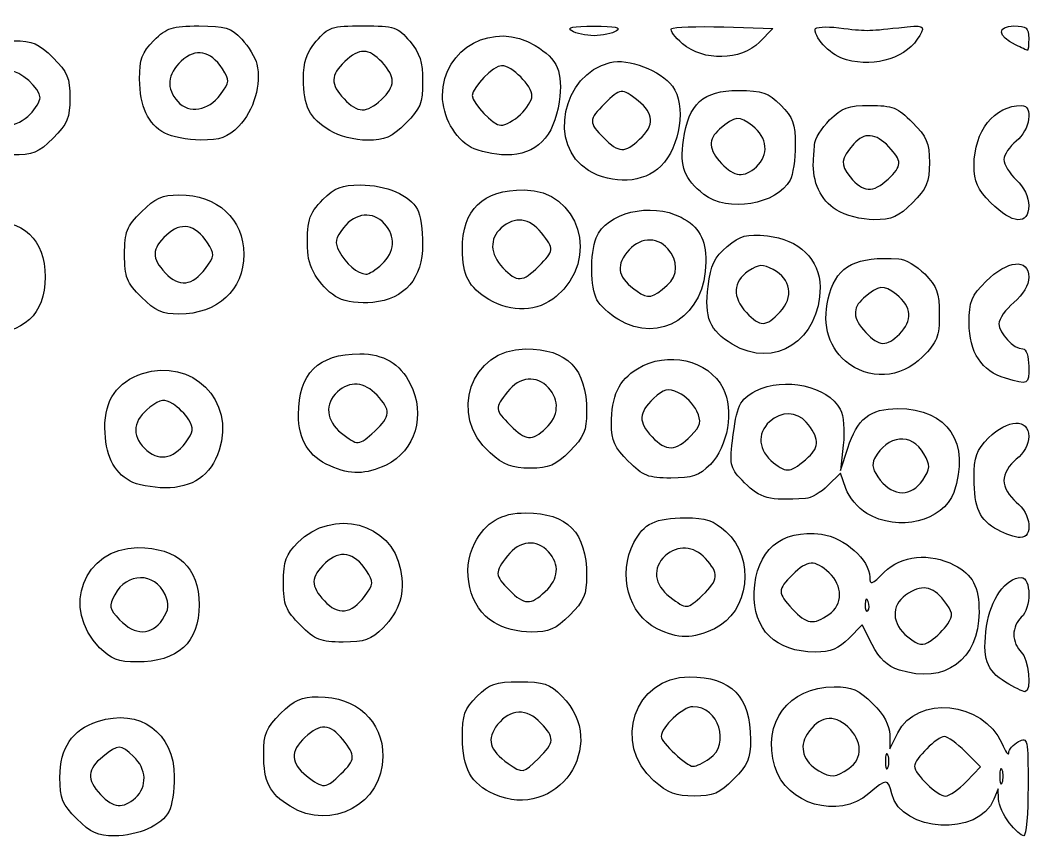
# Model space of a CAD drawing. Extents: x -1 to 2559, y 1 to 1442.
# Drawn here: x 2286.8 to 2558.8, y 1222.4 to 1441.5 of the extents above; entities that cross this region are included whole.
import ezdxf

# ---------------------------------------------------------------- set-up
doc = ezdxf.new("R2010")
doc.units = 0
doc.layers.get('0').update_dxf_attribs({"linetype": 'CONTINUOUS'})
doc.layers.add('IMAGE', color=7, linetype='CONTINUOUS')

# ---------------------------------------------------------------- blocks, each defined once
blk = doc.blocks.new('wave')
at = {"layer": 'IMAGE', "color": 7}
for points in [[(1531.9, -171.28), (1531.9, -171.28)], [(1561.64, -174.73), (1561.64, -174.73)], [(1650.97, -175.02), (1650.97, -175.02)], [(1605.62, -179.05), (1605.62, -179.05)], [(1437.63, -188.36), (1437.63, -188.36)], [(1480.81, -189.72), (1480.81, -189.72)], [(1386.51, -193.7), (1386.51, -193.7)], [(1518.14, -193.72), (1518.14, -193.72)], [(1466.98, -198.02), (1466.98, -198.02)], [(1422.71, -198.76), (1422.71, -198.76)], [(1550.14, -200.38), (1550.14, -200.38)], [(1504.91, -202.53), (1504.91, -202.53)], [(1536.37, -208.71), (1536.37, -208.71)], [(1581.46, -207.74), (1581.46, -207.74)], [(1616.81, -211.05), (1616.81, -211.05)], [(1567.4, -215.18), (1567.4, -215.18)], [(1644.43, -217.42), (1644.43, -217.42)], [(1602.86, -219.28), (1602.86, -219.28)], [(1480.98, -233.9), (1480.98, -233.9)], [(1433.63, -235.03), (1433.63, -235.03)], [(1523.05, -234.43), (1523.05, -234.43)], [(1557.56, -239.54), (1557.56, -239.54)], [(1416.43, -242.75), (1416.43, -242.75)], [(1469.36, -243), (1469.36, -243)], [(1509.65, -243.35), (1509.65, -243.35)], [(1587.83, -246.69), (1587.83, -246.69)], [(1544.31, -248.68), (1544.31, -248.68)], [(1619.9, -252.62), (1619.9, -252.62)], [(1574.98, -255.35), (1574.98, -255.35)], [(1605.38, -259.87), (1605.38, -259.87)], [(1648.31, -264.48), (1648.31, -264.48)], [(1479.04, -278.68), (1479.04, -278.68)], [(1524.98, -277.9), (1524.98, -277.9)], [(1563.88, -279.96), (1563.88, -279.96)], [(1428.22, -281.8), (1428.22, -281.8)], [(1509.98, -284.51), (1509.98, -284.51)], [(1467.07, -288.03), (1467.07, -288.03)], [(1547.1, -286.75), (1547.1, -286.75)], [(1595.47, -285.61), (1595.47, -285.61)], [(1413.38, -292.09), (1413.38, -292.09)], [(1626.12, -291.8), (1626.12, -291.8)], [(1611.07, -300.74), (1611.07, -300.74)], [(1646.26, -305.2), (1646.26, -305.2)], [(1476.3, -323.03), (1476.3, -323.03)], [(1524.81, -321.72), (1524.81, -321.72)], [(1567.04, -322.68), (1567.04, -322.68)], [(1422.05, -329.23), (1422.05, -329.23)], [(1459.1, -330.75), (1459.1, -330.75)], [(1511.07, -330.07), (1511.07, -330.07)], [(1554.83, -331.72), (1554.83, -331.72)], [(1632.82, -330.39), (1632.82, -330.39)], [(1405.2, -336.79), (1405.2, -336.79)], [(1619.87, -342.78), (1619.87, -342.78)], [(1523.05, -366.43), (1523.05, -366.43)], [(1568.93, -366.54), (1568.93, -366.54)], [(1616.78, -365.62), (1616.78, -365.62)], [(1606.27, -369.21), (1606.27, -369.21)], [(1647.45, -369.62), (1647.45, -369.62)], [(1469.96, -370.68), (1469.96, -370.68)], [(1553.98, -372.51), (1553.98, -372.51)], [(1637.82, -372.69), (1637.82, -372.69)], [(1414.79, -377.08), (1414.79, -377.08)], [(1511.07, -376.1), (1511.07, -376.1)], [(1456.31, -379.35), (1456.31, -379.35)], [(1399.1, -382.75), (1399.1, -382.75)]]:
    blk.add_lwpolyline(points, close=True, dxfattribs=at)
for points in [[(1572.72, -170.23), (1585.9, -170.62), (1582.29, -174.28)], [(1604.8, -282.47), (1604.07, -289.28), (1605.97, -283.28)], [(1605.47, -294.07), (1604.03, -289.94), (1600.69, -293.28)], [(1611.47, -324.37), (1611.47, -324.37)], [(1600.94, -327.87), (1600.93, -327.87)], [(1612.56, -335.95), (1609.9, -330.62), (1606.31, -334.28)], [(1648.35, -346.04), (1648.35, -346.04)], [(1617.26, -360.15), (1617.29, -363.95), (1619.4, -359.67)], [(1637.82, -372.69), (1641.59, -368.77), (1637.51, -364.69)], [(1646.48, -377.44), (1646.39, -374.62), (1645.24, -377.47)], [(1649.33, -383.77), (1649.33, -383.77)]]:
    blk.add_lwpolyline(points, dxfattribs=at)
for points in [[(1497.23, -188.62), (1497.23, -175.85), (1511.02, -168.43), (1522.14, -175.22)], [(1419.79, -173.85), (1423.25, -170.39), (1424.61, -169.95), (1431.86, -169.95)], [(1431.86, -169.95), (1439, -169.95), (1440.44, -170.4), (1443.33, -173.51)], [(1463.35, -174.05), (1466.58, -170.21), (1467.38, -169.95), (1475.9, -169.95)], [(1475.9, -169.95), (1484.42, -169.95), (1485.21, -170.21), (1488.44, -174.05)], [(1531.9, -171.28), (1530.48, -170.37), (1532.25, -169.99), (1537.9, -169.99)], [(1537.9, -172.57), (1535.7, -172.57), (1533, -171.99), (1531.9, -171.28)], [(1537.9, -169.99), (1543.55, -169.99), (1545.31, -170.37), (1543.9, -171.28)], [(1543.9, -171.28), (1542.8, -171.99), (1540.1, -172.57), (1537.9, -172.57)], [(1561.64, -174.73), (1559.58, -172.96), (1558.27, -171.14), (1558.72, -170.68)], [(1558.72, -170.68), (1559.18, -170.22), (1565.48, -170.02), (1572.72, -170.23)], [(1597.23, -170.85), (1597.23, -170.21), (1600.08, -170.02), (1603.56, -170.45)], [(1605.62, -179.05), (1601.69, -177.99), (1597.23, -173.64), (1597.23, -170.85)], [(1603.56, -170.45), (1611.2, -171.37), (1610.82, -171.37), (1619.68, -170.43)], [(1619.68, -170.43), (1626.6, -169.7), (1626.76, -169.76), (1625.3, -172.48)], [(1650.97, -175.02), (1646.22, -172.73), (1646.02, -169.95), (1650.61, -169.95)], [(1650.61, -169.95), (1653.94, -169.95), (1654.56, -170.48), (1654.56, -173.28)], [(1382.09, -173.95), (1387.22, -173.95), (1388.87, -174.65), (1392.7, -178.48)], [(1415.94, -184.18), (1415.9, -178.81), (1416.54, -177.1), (1419.79, -173.85)], [(1443.33, -173.51), (1445.14, -175.47), (1446.98, -178.48), (1447.41, -180.19)], [(1459.9, -184.14), (1459.9, -179.65), (1460.76, -177.13), (1463.35, -174.05)], [(1488.44, -174.05), (1491.16, -177.27), (1491.9, -179.59), (1491.9, -184.85)], [(1625.3, -172.48), (1622.15, -178.37), (1613.65, -181.21), (1605.62, -179.05)], [(1654.56, -173.28), (1654.56, -175.12), (1654.41, -176.58), (1654.23, -176.53)], [(1438.14, -181.46), (1434.9, -176.52), (1430.96, -175.78), (1427.12, -179.39)], [(1481, -179.7), (1477.38, -175.85), (1474.93, -175.81), (1470.98, -179.51)], [(1522.14, -175.22), (1528.19, -178.9), (1529.62, -182.29), (1528.51, -190.33)], [(1582.29, -174.28), (1577.35, -179.3), (1567.21, -179.52), (1561.64, -174.73)], [(1654.23, -176.53), (1654.05, -176.48), (1652.58, -175.8), (1650.97, -175.02)], [(1392.7, -178.48), (1396.57, -182.35), (1397.23, -183.93), (1397.23, -189.28)], [(1427.12, -179.39), (1423.34, -182.94), (1423, -186.75), (1426.16, -190.24)], [(1470.98, -179.51), (1467.14, -183.13), (1467.09, -185.59), (1470.8, -189.53)], [(1542.21, -179.75), (1547.04, -178.54), (1555.77, -181.87), (1558.92, -186.13)], [(1389.23, -189.28), (1389.23, -186.67), (1383.9, -181.95), (1380.95, -181.95)], [(1437.63, -188.36), (1440.14, -184.99), (1440.17, -184.56), (1438.14, -181.46)], [(1447.41, -180.19), (1448.72, -185.42), (1446.57, -192.82), (1442.57, -196.82)], [(1480.81, -189.72), (1484.66, -186.1), (1484.7, -183.65), (1481, -179.7)], [(1513.09, -180.62), (1510.93, -180.62), (1505.23, -186.41), (1505.23, -188.62)], [(1521.23, -188.8), (1521.23, -185.98), (1515.9, -180.62), (1513.09, -180.62)], [(1536.37, -208.71), (1525.42, -202.04), (1529.26, -183), (1542.21, -179.75)], [(1422.71, -198.76), (1418.16, -196.23), (1416, -191.58), (1415.94, -184.18)], [(1466.98, -198.02), (1461.51, -194.68), (1459.9, -191.52), (1459.9, -184.14)], [(1491.9, -184.85), (1491.9, -190.69), (1491.32, -192.13), (1487.36, -196.08)], [(1549.72, -190.05), (1545.26, -186.54), (1544.98, -186.57), (1540.75, -190.8)], [(1558.92, -186.13), (1562.67, -191.19), (1561.06, -202.32), (1555.84, -207.55)], [(1561.9, -200.57), (1563.24, -190.83), (1567.16, -187.28), (1576.6, -187.28)], [(1576.6, -187.28), (1583.11, -187.28), (1584.62, -187.8), (1588, -191.18)], [(1386.51, -193.7), (1388.01, -192.09), (1389.23, -190.11), (1389.23, -189.28)], [(1397.23, -189.28), (1397.23, -194.63), (1396.57, -196.21), (1392.7, -200.08)], [(1426.16, -190.24), (1429.22, -193.62), (1434.35, -192.78), (1437.63, -188.36)], [(1470.8, -189.53), (1474.41, -193.38), (1476.87, -193.42), (1480.81, -189.72)], [(1504.91, -202.53), (1500.5, -200.13), (1497.23, -194.22), (1497.23, -188.62)], [(1505.23, -188.62), (1505.23, -190.73), (1510.88, -196.62), (1512.91, -196.62)], [(1528.51, -190.33), (1527.22, -199.72), (1522.32, -204.64), (1514.33, -204.56)], [(1518.14, -193.72), (1519.84, -192.12), (1521.23, -189.91), (1521.23, -188.8)], [(1550.14, -200.38), (1554.18, -196.6), (1554.05, -193.45), (1549.72, -190.05)], [(1540.75, -190.8), (1536.42, -195.13), (1536.4, -195.9), (1540.5, -200.01)], [(1588, -191.18), (1591.3, -194.48), (1591.9, -196.13), (1591.9, -201.93)], [(1601.13, -195.18), (1604.43, -191.88), (1606.08, -191.28), (1611.93, -191.28)], [(1611.93, -191.28), (1618, -191.28), (1619.38, -191.83), (1623.36, -195.82)], [(1639.9, -207.35), (1639.9, -198.19), (1645.37, -191.28), (1652.63, -191.28)], [(1652.63, -191.28), (1655.91, -191.28), (1654.93, -197.94), (1651.23, -200.85)], [(1380.59, -196.62), (1382.35, -196.62), (1385.02, -195.3), (1386.51, -193.7)], [(1512.91, -196.62), (1514.09, -196.62), (1516.45, -195.31), (1518.14, -193.72)], [(1580.41, -196.73), (1576.88, -193.95), (1575.78, -194.07), (1571.56, -197.69)], [(1597.06, -201.85), (1597.16, -200.32), (1598.98, -197.32), (1601.13, -195.18)], [(1623.36, -195.82), (1627.23, -199.69), (1627.9, -201.27), (1627.9, -206.62)], [(1442.57, -196.82), (1439.42, -199.96), (1437.67, -200.61), (1432.33, -200.57)], [(1477.03, -200.61), (1473.64, -200.61), (1469.46, -199.53), (1466.98, -198.02)], [(1487.36, -196.08), (1483.59, -199.85), (1481.85, -200.61), (1477.03, -200.61)], [(1571.56, -197.69), (1568.45, -200.36), (1568.62, -203.13), (1572.13, -206.86)], [(1581.46, -207.74), (1584.93, -204.6), (1584.48, -199.94), (1580.41, -196.73)], [(1617, -202.37), (1613.54, -198.69), (1610.37, -198.43), (1607.64, -201.62)], [(1392.7, -200.08), (1388.77, -204.01), (1387.3, -204.61), (1381.7, -204.57)], [(1432.33, -200.57), (1428.79, -200.54), (1424.46, -199.73), (1422.71, -198.76)], [(1540.5, -200.01), (1544.53, -204.03), (1546.19, -204.1), (1550.14, -200.38)], [(1567.4, -215.18), (1562.1, -211.01), (1560.9, -207.84), (1561.9, -200.57)], [(1651.23, -200.85), (1649.4, -202.3), (1647.9, -204.53), (1647.9, -205.81)], [(1514.33, -204.56), (1511.16, -204.53), (1506.92, -203.62), (1504.91, -202.53)], [(1591.9, -201.93), (1591.9, -205.71), (1591.28, -209.95), (1590.52, -211.36)], [(1596.78, -206.28), (1596.84, -205.37), (1596.97, -203.37), (1597.06, -201.85)], [(1607.64, -201.62), (1604.02, -205.83), (1603.9, -206.93), (1606.68, -210.46)], [(1616.81, -211.05), (1620.63, -207.46), (1620.66, -206.26), (1617, -202.37)], [(1602.86, -219.28), (1598.81, -216.81), (1596.4, -211.65), (1596.78, -206.28)], [(1627.9, -206.62), (1627.9, -211.96), (1627.23, -213.55), (1623.36, -217.42)], [(1647.9, -205.81), (1647.9, -207.1), (1649.4, -209.56), (1651.23, -211.28)], [(1555.84, -207.55), (1551.24, -212.15), (1542.82, -212.65), (1536.37, -208.71)], [(1572.13, -206.86), (1575.56, -210.51), (1578.13, -210.76), (1581.46, -207.74)], [(1644.43, -217.42), (1640.73, -213.72), (1639.9, -211.86), (1639.9, -207.35)], [(1590.52, -211.36), (1587.03, -217.89), (1573.66, -220.1), (1567.4, -215.18)], [(1606.68, -210.46), (1610.02, -214.71), (1612.75, -214.87), (1616.81, -211.05)], [(1651.23, -211.28), (1653.26, -213.19), (1654.56, -215.89), (1654.56, -218.18)], [(1465.13, -216.51), (1468.31, -213.33), (1470.15, -212.62), (1475.19, -212.62)], [(1475.19, -212.62), (1482.1, -212.62), (1488.46, -215.35), (1490.52, -219.21)], [(1502.56, -229.97), (1502.56, -219.19), (1507.98, -213.95), (1519.11, -213.95)], [(1519.11, -213.95), (1533.98, -213.95), (1539.62, -232.55), (1527.77, -242.52)], [(1416.43, -219.82), (1420.13, -216.12), (1421.98, -215.28), (1426.5, -215.28)], [(1426.5, -215.28), (1436.84, -215.28), (1443.9, -221.77), (1443.9, -231.28)], [(1461.06, -230.62), (1460.65, -222.61), (1461.3, -220.34), (1465.13, -216.51)], [(1538.51, -226.77), (1541.06, -220.04), (1553.19, -217.12), (1561.26, -221.3)], [(1623.36, -217.42), (1619.59, -221.18), (1617.85, -221.95), (1613.03, -221.94)], [(1654.56, -218.18), (1654.56, -223.5), (1650.18, -223.17), (1644.43, -217.42)], [(1411.9, -231.28), (1411.9, -225.18), (1412.44, -223.81), (1416.43, -219.82)], [(1481.69, -223.05), (1478.56, -219.59), (1473.88, -220.03), (1470.69, -224.09)], [(1490.52, -219.21), (1491.28, -220.62), (1491.9, -224.8), (1491.9, -228.51)], [(1613.03, -221.94), (1609.59, -221.94), (1605.45, -220.86), (1602.86, -219.28)], [(1374.07, -221.95), (1384.88, -221.95), (1390.56, -227.23), (1390.56, -237.28)], [(1434.14, -228.13), (1430.9, -223.19), (1426.96, -222.45), (1423.12, -226.06)], [(1523.8, -225.46), (1520.64, -221.45), (1516.54, -220.95), (1513, -224.16)], [(1561.26, -221.3), (1566.09, -223.79), (1567.9, -227.05), (1567.9, -233.24)], [(1470.69, -224.09), (1468.44, -226.95), (1468.23, -228.08), (1469.48, -230.42)], [(1480.98, -233.9), (1484.45, -230.66), (1484.73, -226.41), (1481.69, -223.05)], [(1513, -224.16), (1509.75, -227.1), (1509.92, -231.1), (1513.46, -234.86)], [(1523.05, -234.43), (1527.28, -230.2), (1527.3, -229.92), (1523.8, -225.46)], [(1573.59, -229.18), (1577.21, -226.13), (1578.67, -225.75), (1584.42, -226.3)], [(1423.12, -226.06), (1419.12, -229.81), (1419.06, -232.22), (1422.85, -236.25)], [(1433.63, -235.03), (1436.14, -231.66), (1436.17, -231.23), (1434.14, -228.13)], [(1538.65, -243.44), (1536.88, -240.14), (1536.81, -231.23), (1538.51, -226.77)], [(1557.69, -229.72), (1554.56, -226.26), (1549.88, -226.7), (1546.69, -230.76)], [(1584.42, -226.3), (1592.81, -227.11), (1598.56, -232.68), (1598.56, -240.01)], [(1469.36, -243), (1464.83, -240.57), (1461.3, -235.3), (1461.06, -230.62)], [(1469.48, -230.42), (1471.19, -233.65), (1474.53, -236.51), (1476.65, -236.57)], [(1491.9, -228.51), (1491.9, -237.7), (1487.11, -243.28), (1478.52, -244.14)], [(1509.65, -243.35), (1504.26, -240.06), (1502.56, -236.86), (1502.56, -229.97)], [(1546.69, -230.76), (1543.63, -234.65), (1544.43, -237.63), (1549.46, -241.16)], [(1557.56, -239.54), (1560.5, -237.02), (1560.55, -232.88), (1557.69, -229.72)], [(1568.52, -239.83), (1569.24, -234.06), (1570.21, -232.03), (1573.59, -229.18)], [(1416.43, -242.75), (1412.44, -238.76), (1411.9, -237.39), (1411.9, -231.28)], [(1443.9, -231.28), (1443.9, -240.8), (1436.84, -247.28), (1426.5, -247.28)], [(1476.65, -236.57), (1477.42, -236.6), (1479.37, -235.39), (1480.98, -233.9)], [(1567.9, -233.24), (1567.9, -247.64), (1555.7, -255.63), (1544.31, -248.68)], [(1585.99, -235.33), (1583.16, -233.82), (1582.2, -233.88), (1579.29, -235.79)], [(1601.11, -241.82), (1603.4, -234.19), (1608.25, -231.74), (1619.67, -232.43)], [(1619.67, -232.43), (1621.37, -232.53), (1624.52, -234.37), (1626.67, -236.51)], [(1643.1, -238.48), (1648.82, -232.76), (1654.56, -232.2), (1654.56, -237.37)], [(1422.85, -236.25), (1426.5, -240.14), (1430.14, -239.72), (1433.63, -235.03)], [(1513.46, -234.86), (1517.18, -238.82), (1518.74, -238.75), (1523.05, -234.43)], [(1579.29, -235.79), (1575.12, -238.52), (1574.93, -242.75), (1578.8, -246.86)], [(1587.83, -246.69), (1591.58, -242.7), (1590.8, -237.91), (1585.99, -235.33)], [(1626.67, -236.51), (1629.97, -239.82), (1630.56, -241.46), (1630.56, -247.31)], [(1390.56, -237.28), (1390.56, -247.4), (1384.88, -252.62), (1373.86, -252.62)], [(1619.07, -242.06), (1615.54, -239.29), (1614.44, -239.41), (1610.23, -243.03)], [(1638.56, -249.64), (1638.56, -243.88), (1639.16, -242.42), (1643.1, -238.48)], [(1654.56, -237.37), (1654.56, -239.53), (1653.09, -242.03), (1650.56, -244.15)], [(1549.46, -241.16), (1552.41, -243.23), (1553.53, -243), (1557.56, -239.54)], [(1574.98, -255.35), (1568.9, -251.64), (1567.47, -248.21), (1568.52, -239.83)], [(1598.56, -240.01), (1598.56, -254.31), (1586.33, -262.27), (1574.98, -255.35)], [(1605.38, -259.87), (1600.49, -255.76), (1598.92, -249.12), (1601.11, -241.82)], [(1619.9, -252.62), (1623.53, -248.98), (1623.24, -245.35), (1619.07, -242.06)], [(1426.5, -247.28), (1421.98, -247.28), (1420.13, -246.45), (1416.43, -242.75)], [(1478.52, -244.14), (1475.06, -244.48), (1471.22, -244), (1469.36, -243)], [(1527.77, -242.52), (1522.78, -246.72), (1515.71, -247.04), (1509.65, -243.35)], [(1544.31, -248.68), (1541.98, -247.26), (1539.43, -244.9), (1538.65, -243.44)], [(1610.23, -243.03), (1607.12, -245.7), (1607.29, -248.46), (1610.8, -252.2)], [(1650.56, -244.15), (1648.36, -246), (1646.56, -248.57), (1646.56, -249.86)], [(1578.8, -246.86), (1582.47, -250.77), (1584.02, -250.74), (1587.83, -246.69)], [(1630.56, -247.31), (1630.56, -253.39), (1630.02, -254.76), (1626.03, -258.75)], [(1648.31, -264.48), (1641.93, -262.63), (1638.56, -257.51), (1638.56, -249.64)], [(1646.56, -249.86), (1646.56, -252.44), (1650.54, -256.62), (1653, -256.62)], [(1610.8, -252.2), (1614.35, -255.98), (1616.44, -256.08), (1619.9, -252.62)], [(1458.56, -274.25), (1458.56, -263.23), (1463.88, -257.95), (1475, -257.95)], [(1475, -257.95), (1481.47, -257.95), (1485.72, -260.46), (1488.57, -265.96)], [(1509.98, -284.51), (1498.63, -274.55), (1504.73, -256.62), (1519.48, -256.62)], [(1519.48, -256.62), (1530.77, -256.62), (1535.9, -261.88), (1535.9, -273.48)], [(1549.53, -261.95), (1557.62, -257.02), (1568.55, -259.52), (1572.53, -267.21)], [(1653, -256.62), (1653.9, -256.62), (1654.56, -258.61), (1654.56, -261.28)], [(1416.67, -263.25), (1429.96, -258.86), (1441.66, -270.53), (1437.28, -283.81)], [(1626.03, -258.75), (1620.09, -264.69), (1611.65, -265.15), (1605.38, -259.87)], [(1406.61, -277.8), (1406.55, -270.32), (1409.9, -265.48), (1416.67, -263.25)], [(1525.69, -267.05), (1522.54, -263.58), (1517.88, -264.03), (1514.66, -268.13)], [(1542.56, -276.84), (1542.56, -269.18), (1544.52, -265.01), (1549.53, -261.95)], [(1654.56, -261.28), (1654.56, -266.32), (1654.61, -266.3), (1648.31, -264.48)], [(1479.66, -269.04), (1476.25, -265.4), (1472.4, -265.08), (1469, -268.16)], [(1488.57, -265.96), (1492.84, -274.23), (1489.92, -284.05), (1482.09, -287.77)], [(1581.33, -267.9), (1588.9, -263.98), (1600.64, -266.53), (1604, -272.82)], [(1469, -268.16), (1465.52, -271.3), (1465.98, -275.96), (1470.08, -279.19)], [(1479.04, -278.68), (1483.32, -274.71), (1483.43, -273.04), (1479.66, -269.04)], [(1514.66, -268.13), (1511.16, -272.58), (1511.18, -272.87), (1515.41, -277.1)], [(1524.98, -277.9), (1528.45, -274.66), (1528.73, -270.41), (1525.69, -267.05)], [(1560.57, -268.38), (1557.67, -267.05), (1556.74, -267.27), (1553.88, -269.96)], [(1565.47, -273.28), (1564.63, -271.42), (1562.42, -269.22), (1560.57, -268.38)], [(1572.53, -267.21), (1575.49, -272.94), (1573.82, -282.9), (1569.11, -287.61)], [(1575.05, -281.32), (1576.18, -271.74), (1576.91, -270.18), (1581.33, -267.9)], [(1424.85, -271.36), (1422.63, -269.97), (1421.63, -270.12), (1418.71, -272.29)], [(1429.16, -275.66), (1428.25, -274.2), (1426.31, -272.27), (1424.85, -271.36)], [(1553.88, -269.96), (1549.8, -273.79), (1549.7, -276.2), (1553.46, -280.2)], [(1418.71, -272.29), (1414.22, -275.63), (1413.67, -279.72), (1417.23, -283.28)], [(1467.07, -288.03), (1461.32, -285.53), (1458.56, -281.06), (1458.56, -274.25)], [(1535.9, -273.48), (1535.9, -278.6), (1535.19, -280.25), (1531.36, -284.08)], [(1563.88, -279.96), (1566.57, -277.1), (1566.79, -276.18), (1565.47, -273.28)], [(1594.82, -276.28), (1592.3, -273.35), (1588.17, -273.29), (1585, -276.16)], [(1604, -272.82), (1604.89, -274.48), (1605.22, -278.48), (1604.8, -282.47)], [(1605.97, -283.28), (1608.46, -275.42), (1612.01, -272.62), (1619.44, -272.62)], [(1619.44, -272.62), (1632.85, -272.62), (1639.03, -281.9), (1634.42, -295.12)], [(1428.22, -281.8), (1430.39, -278.88), (1430.54, -277.88), (1429.16, -275.66)], [(1515.41, -277.1), (1519.64, -281.33), (1521.16, -281.46), (1524.98, -277.9)], [(1547.1, -286.75), (1543.44, -283.09), (1542.56, -281.18), (1542.56, -276.84)], [(1585, -276.16), (1581.53, -279.29), (1581.98, -283.96), (1586.05, -287.17)], [(1595.47, -285.61), (1598.51, -282.87), (1598.34, -280.38), (1594.82, -276.28)], [(1643.79, -280.51), (1648.94, -275.37), (1654.56, -275.15), (1654.56, -280.09)], [(1413.38, -292.09), (1408.87, -289.59), (1406.67, -284.93), (1406.61, -277.8)], [(1470.08, -279.19), (1474.49, -282.66), (1474.76, -282.64), (1479.04, -278.68)], [(1553.46, -280.2), (1557.19, -284.16), (1560, -284.1), (1563.88, -279.96)], [(1626.44, -284.8), (1623.19, -278.99), (1616.62, -279.61), (1613.19, -286.03)], [(1654.56, -280.09), (1654.56, -282.21), (1653.26, -284.59), (1651.23, -286.19)], [(1417.23, -283.28), (1420.79, -286.84), (1424.88, -286.29), (1428.22, -281.8)], [(1578.29, -292.54), (1574.46, -288.72), (1574.26, -288.03), (1575.05, -281.32)], [(1639.9, -291.27), (1639.9, -285.47), (1640.5, -283.81), (1643.79, -280.51)], [(1437.28, -283.81), (1435.03, -290.61), (1430.2, -293.96), (1422.72, -293.9)], [(1520.74, -288.62), (1515.85, -288.62), (1513.74, -287.81), (1509.98, -284.51)], [(1531.36, -284.08), (1527.53, -287.91), (1525.89, -288.62), (1520.74, -288.62)], [(1626.12, -291.8), (1628.17, -288.67), (1628.2, -287.94), (1626.44, -284.8)], [(1482.09, -287.77), (1476.57, -290.39), (1472.63, -290.46), (1467.07, -288.03)], [(1558.53, -291.28), (1552.46, -291.28), (1551.08, -290.74), (1547.1, -286.75)], [(1569.11, -287.61), (1566.05, -290.67), (1564.29, -291.28), (1558.53, -291.28)], [(1586.05, -287.17), (1589.71, -290.04), (1590.72, -289.88), (1595.47, -285.61)], [(1613.19, -286.03), (1612.3, -287.69), (1612.72, -289.3), (1614.69, -291.81)], [(1651.23, -286.19), (1649.36, -287.66), (1647.9, -290.19), (1647.9, -291.95)], [(1422.72, -293.9), (1419.33, -293.88), (1415.13, -293.06), (1413.38, -292.09)], [(1594.62, -296.78), (1584.85, -297.38), (1582.52, -296.77), (1578.29, -292.54)], [(1600.69, -293.28), (1598.85, -295.11), (1596.12, -296.69), (1594.62, -296.78)], [(1614.69, -291.81), (1618.27, -296.35), (1623.14, -296.35), (1626.12, -291.8)], [(1646.26, -305.2), (1641.34, -302.53), (1639.9, -299.37), (1639.9, -291.27)], [(1647.9, -291.95), (1647.9, -293.71), (1649.36, -296.24), (1651.23, -297.71)], [(1611.07, -300.74), (1608.78, -299.34), (1606.26, -296.34), (1605.47, -294.07)], [(1634.42, -295.12), (1631.7, -302.92), (1619.47, -305.86), (1611.07, -300.74)], [(1458.39, -308.58), (1467.83, -299.14), (1483.61, -303.27), (1485.95, -315.79)], [(1651.23, -297.71), (1655.22, -300.85), (1655.9, -307.31), (1652.23, -307.23)], [(1505.89, -308.63), (1508.75, -303.1), (1512.99, -300.62), (1519.59, -300.62)], [(1519.59, -300.62), (1530.77, -300.62), (1535.9, -305.92), (1535.9, -317.48)], [(1548.58, -308.59), (1551.24, -303.43), (1554.35, -301.95), (1562.45, -301.95)], [(1562.45, -301.95), (1567.92, -301.95), (1569.96, -302.64), (1573.29, -305.62)], [(1573.29, -305.62), (1581.3, -312.77), (1579.58, -327.27), (1570.19, -331.72)], [(1580.88, -321.92), (1581.32, -310.73), (1588.08, -304.91), (1598.92, -306.36)], [(1598.92, -306.36), (1605.09, -307.19), (1611.9, -313.22), (1611.9, -317.87)], [(1652.23, -307.23), (1650.95, -307.2), (1648.26, -306.29), (1646.26, -305.2)], [(1405.2, -336.79), (1394.73, -326.32), (1400.95, -309.95), (1415.4, -309.95)], [(1415.4, -309.95), (1426.21, -309.95), (1431.9, -315.23), (1431.9, -325.28)], [(1454.56, -319.31), (1454.56, -313.49), (1455.16, -311.81), (1458.39, -308.58)], [(1511.07, -330.07), (1504.44, -326.02), (1502.03, -316.08), (1505.89, -308.63)], [(1525.69, -311.05), (1522.54, -307.58), (1517.88, -308.03), (1514.66, -312.13)], [(1554.83, -331.72), (1547.09, -327.91), (1544.17, -317.11), (1548.58, -308.59)], [(1567.84, -312.87), (1564.61, -309.39), (1560.36, -309.12), (1557, -312.16)], [(1476.8, -316.13), (1473.57, -311.19), (1469.62, -310.45), (1465.78, -314.06)], [(1514.66, -312.13), (1511.15, -316.59), (1511.19, -317.36), (1515.17, -321.34)], [(1524.81, -321.72), (1528.44, -318.3), (1528.76, -314.45), (1525.69, -311.05)], [(1557, -312.16), (1553.46, -315.36), (1553.97, -319.95), (1558.23, -323.13)], [(1615.79, -316.51), (1620.3, -312), (1628.02, -311.23), (1634.59, -314.63)], [(1465.78, -314.06), (1461.79, -317.81), (1461.73, -320.22), (1465.51, -324.25)], [(1567.04, -322.68), (1571.27, -318.75), (1571.44, -316.73), (1567.84, -312.87)], [(1600.98, -316.67), (1597.18, -313.12), (1595.15, -313.24), (1591.17, -317.22)], [(1634.59, -314.63), (1639.55, -317.19), (1641.23, -320.39), (1641.23, -327.26)], [(1422.76, -322.52), (1420.02, -316.49), (1412.49, -316.53), (1409.25, -322.58)], [(1476.3, -323.03), (1478.8, -319.66), (1478.83, -319.23), (1476.8, -316.13)], [(1485.95, -315.79), (1487.18, -322.33), (1485.81, -326.9), (1481.26, -331.45)], [(1535.9, -317.48), (1535.9, -322.6), (1535.19, -324.25), (1531.36, -328.08)], [(1591.17, -317.22), (1587.1, -321.29), (1587.1, -322.04), (1591.17, -326.42)], [(1600.93, -327.87), (1604.72, -325.22), (1604.74, -320.17), (1600.98, -316.67)], [(1611.9, -317.87), (1611.9, -320.06), (1612.43, -319.87), (1615.79, -316.51)], [(1643.27, -330.99), (1644.24, -323.94), (1648.48, -317.95), (1652.5, -317.95)], [(1652.5, -317.95), (1655.25, -317.95), (1655.3, -326.35), (1652.56, -328.62)], [(1459.1, -330.75), (1455.11, -326.76), (1454.56, -325.39), (1454.56, -319.31)], [(1631.82, -324.16), (1628.65, -320.12), (1625.78, -319.71), (1621.53, -322.69)], [(1409.25, -322.58), (1407.62, -325.63), (1407.75, -326.28), (1410.57, -329.29)], [(1422.05, -329.23), (1423.84, -326.5), (1423.98, -325.19), (1422.76, -322.52)], [(1465.51, -324.25), (1469.16, -328.14), (1472.81, -327.72), (1476.3, -323.03)], [(1515.17, -321.34), (1519.19, -325.37), (1520.86, -325.43), (1524.81, -321.72)], [(1558.23, -323.13), (1562.86, -326.59), (1562.82, -326.59), (1567.04, -322.68)], [(1597.25, -337.95), (1586.67, -337.95), (1580.48, -331.89), (1580.88, -321.92)], [(1611.47, -324.37), (1611.05, -323.3), (1610.73, -323.62), (1610.67, -325.17)], [(1621.53, -322.69), (1617.5, -325.51), (1617.75, -330.45), (1622.11, -333.88)], [(1431.9, -325.28), (1431.9, -335.4), (1426.21, -340.62), (1415.19, -340.62)], [(1610.67, -325.17), (1610.61, -326.58), (1610.93, -327.36), (1611.37, -326.92)], [(1611.37, -326.92), (1611.81, -326.48), (1611.86, -325.33), (1611.47, -324.37)], [(1632.82, -330.39), (1634.38, -328.06), (1634.24, -327.24), (1631.82, -324.16)], [(1531.36, -328.08), (1527.59, -331.85), (1525.85, -332.61), (1521.03, -332.61)], [(1591.17, -326.42), (1594.94, -330.49), (1596.81, -330.76), (1600.94, -327.87)], [(1641.23, -327.26), (1641.23, -340.03), (1632.04, -346.71), (1619.87, -342.78)], [(1652.56, -328.62), (1651.46, -329.53), (1650.56, -331.63), (1650.56, -333.28)], [(1410.57, -329.29), (1414.61, -333.59), (1419.21, -333.57), (1422.05, -329.23)], [(1470.53, -335.28), (1464.46, -335.28), (1463.08, -334.74), (1459.1, -330.75)], [(1481.26, -331.45), (1478.03, -334.68), (1476.36, -335.28), (1470.53, -335.28)], [(1521.03, -332.61), (1517.68, -332.61), (1513.47, -331.53), (1511.07, -330.07)], [(1570.19, -331.72), (1564.34, -334.5), (1560.47, -334.5), (1554.83, -331.72)], [(1628.34, -334.87), (1629.82, -333.89), (1631.84, -331.88), (1632.82, -330.39)], [(1648.35, -346.04), (1643.14, -342.86), (1642.07, -339.7), (1643.27, -330.99)], [(1606.31, -334.28), (1603.56, -337.11), (1601.47, -337.95), (1597.25, -337.95)], [(1622.11, -333.88), (1625.18, -336.3), (1626, -336.43), (1628.34, -334.87)], [(1650.56, -333.28), (1650.56, -334.94), (1651.46, -337.04), (1652.56, -337.95)], [(1415.19, -340.62), (1410.18, -340.62), (1408.31, -339.9), (1405.2, -336.79)], [(1619.87, -342.78), (1616.49, -341.69), (1614.5, -339.83), (1612.56, -335.95)], [(1652.56, -337.95), (1654.58, -339.62), (1655.42, -348.62), (1653.56, -348.61)], [(1553.98, -372.51), (1542.63, -362.55), (1548.73, -344.62), (1563.48, -344.62)], [(1563.48, -344.62), (1574.77, -344.62), (1579.9, -349.88), (1579.9, -361.48)], [(1506.46, -349.85), (1509.85, -346.46), (1511.34, -345.95), (1517.9, -345.95)], [(1517.9, -345.95), (1524.42, -345.95), (1525.95, -346.46), (1529.26, -349.78)], [(1586.43, -368.68), (1582.9, -356.91), (1590.07, -347.3), (1602.36, -347.29)], [(1602.36, -347.29), (1607.19, -347.28), (1608.93, -348.05), (1612.7, -351.82)], [(1653.56, -348.61), (1653.01, -348.61), (1650.67, -347.45), (1648.35, -346.04)], [(1453.76, -354.48), (1457.46, -350.78), (1459.31, -349.95), (1463.83, -349.95)], [(1463.83, -349.95), (1474.18, -349.95), (1481.23, -356.43), (1481.23, -365.95)], [(1502.56, -360.88), (1502.56, -354.77), (1503.12, -353.18), (1506.46, -349.85)], [(1529.26, -349.78), (1542.32, -362.83), (1527.89, -383.7), (1511.07, -376.1)], [(1619.4, -359.67), (1624.49, -349.36), (1642.39, -351.14), (1647.32, -362.45)], [(1404.67, -356.58), (1415.94, -352.86), (1425.23, -359.59), (1425.23, -371.47)], [(1523.66, -357.04), (1519.85, -352.98), (1515.4, -353.13), (1512.02, -357.42)], [(1564.45, -352.62), (1561.75, -352.62), (1555.9, -358.08), (1555.9, -360.61)], [(1568.93, -366.54), (1574.54, -362.61), (1571.33, -352.62), (1564.45, -352.62)], [(1612.7, -351.82), (1615.7, -354.82), (1617.24, -357.63), (1617.26, -360.15)], [(1449.23, -365.24), (1449.23, -359.94), (1449.9, -358.34), (1453.76, -354.48)], [(1606.01, -358.06), (1602.21, -354.49), (1598.23, -355.18), (1595.1, -359.96)], [(1394.56, -371.6), (1394.56, -363.62), (1397.77, -358.86), (1404.67, -356.58)], [(1470.47, -361.46), (1467.11, -357.19), (1464.38, -357.03), (1460.32, -360.85)], [(1512.02, -357.42), (1508.95, -361.33), (1509.76, -364.3), (1514.87, -367.88)], [(1523.05, -366.43), (1527.31, -362.17), (1527.39, -361), (1523.66, -357.04)], [(1606.27, -369.21), (1610.14, -366.49), (1610.03, -361.83), (1606.01, -358.06)], [(1460.32, -360.85), (1456.28, -364.64), (1456.41, -367.78), (1460.74, -371.19)], [(1469.96, -370.68), (1473.94, -366.7), (1473.98, -365.93), (1470.47, -361.46)], [(1511.07, -376.1), (1504.91, -373.32), (1502.56, -369.12), (1502.56, -360.88)], [(1555.9, -360.61), (1555.9, -362.17), (1562.78, -368.62), (1564.45, -368.62)], [(1579.9, -361.48), (1579.9, -366.6), (1579.19, -368.25), (1575.36, -372.08)], [(1595.1, -359.96), (1592.8, -363.47), (1594.06, -367.41), (1598.25, -369.85)], [(1631.94, -360.62), (1630.02, -360.62), (1623.9, -366.71), (1623.9, -368.62)], [(1637.51, -364.69), (1635.27, -362.45), (1632.76, -360.62), (1631.94, -360.62)], [(1651.81, -362), (1654.28, -360.67), (1654.39, -361.18), (1654.39, -373.95)], [(1414.31, -366), (1410.7, -362.64), (1410.41, -362.64), (1406.08, -366.05)], [(1647.32, -362.45), (1648.31, -364.74), (1649.15, -365.89), (1649.18, -365)], [(1649.18, -365), (1649.21, -364.11), (1650.39, -362.76), (1651.81, -362)], [(1406.08, -366.05), (1401.8, -369.41), (1401.64, -372.13), (1405.46, -376.2)], [(1414.79, -377.08), (1418.07, -374.1), (1417.87, -369.31), (1414.31, -366)], [(1456.31, -379.35), (1450.8, -375.99), (1449.23, -372.86), (1449.23, -365.24)], [(1481.23, -365.95), (1481.23, -378.71), (1467.44, -386.13), (1456.31, -379.35)], [(1514.87, -367.88), (1518.73, -370.59), (1518.93, -370.55), (1523.05, -366.43)], [(1564.45, -368.62), (1565.29, -368.62), (1567.3, -367.68), (1568.93, -366.54)], [(1616.78, -365.62), (1616.41, -364.7), (1616.11, -365.45), (1616.11, -367.28)], [(1616.78, -368.95), (1617.15, -368.03), (1617.15, -366.53), (1616.78, -365.62)], [(1611.65, -375.95), (1603.4, -382.9), (1589.48, -378.89), (1586.43, -368.68)], [(1598.25, -369.85), (1601.45, -371.72), (1602.84, -371.61), (1606.27, -369.21)], [(1616.11, -367.28), (1616.11, -369.12), (1616.41, -369.87), (1616.78, -368.95)], [(1623.9, -368.62), (1623.9, -370.68), (1630.09, -376.62), (1632.25, -376.62)], [(1647.45, -369.62), (1647.08, -368.7), (1646.77, -369.45), (1646.77, -371.28)], [(1647.45, -372.95), (1647.82, -372.03), (1647.82, -370.53), (1647.45, -369.62)], [(1399.1, -382.75), (1395.16, -378.81), (1394.56, -377.35), (1394.56, -371.6)], [(1425.23, -371.47), (1425.23, -375.13), (1424.61, -379.28), (1423.86, -380.69)], [(1460.74, -371.19), (1465.21, -374.7), (1465.98, -374.66), (1469.96, -370.68)], [(1564.74, -376.62), (1559.85, -376.62), (1557.74, -375.81), (1553.98, -372.51)], [(1575.36, -372.08), (1571.53, -375.91), (1569.89, -376.62), (1564.74, -376.62)], [(1617.79, -375.99), (1616.74, -371.83), (1616.55, -371.83), (1611.65, -375.95)], [(1646.77, -371.28), (1646.77, -373.12), (1647.08, -373.87), (1647.45, -372.95)], [(1632.25, -376.62), (1633.25, -376.62), (1635.76, -374.85), (1637.82, -372.69)], [(1654.39, -373.95), (1654.39, -381.28), (1653.87, -387.28), (1653.24, -387.28)], [(1405.46, -376.2), (1408.89, -379.85), (1411.46, -380.09), (1414.79, -377.08)], [(1645.24, -377.47), (1641.19, -387.51), (1620.4, -386.39), (1617.79, -375.99)], [(1649.33, -383.77), (1647.81, -381.84), (1646.53, -378.99), (1646.48, -377.44)], [(1423.86, -380.69), (1421.85, -384.43), (1415.5, -387.28), (1409.16, -387.28)], [(1409.16, -387.28), (1404.65, -387.28), (1402.8, -386.45), (1399.1, -382.75)], [(1653.24, -387.28), (1652.61, -387.28), (1650.85, -385.7), (1649.33, -383.77)]]:
    blk.add_open_spline(points, degree=3, dxfattribs=at)

msp = doc.modelspace()

# ---------------------------------------------------------------- block references
at = {"linetype": 'Continuous'}
msp.add_blockref('wave', (902.91, 1609.95), dxfattribs=at)

doc.saveas('drawing.dxf')
